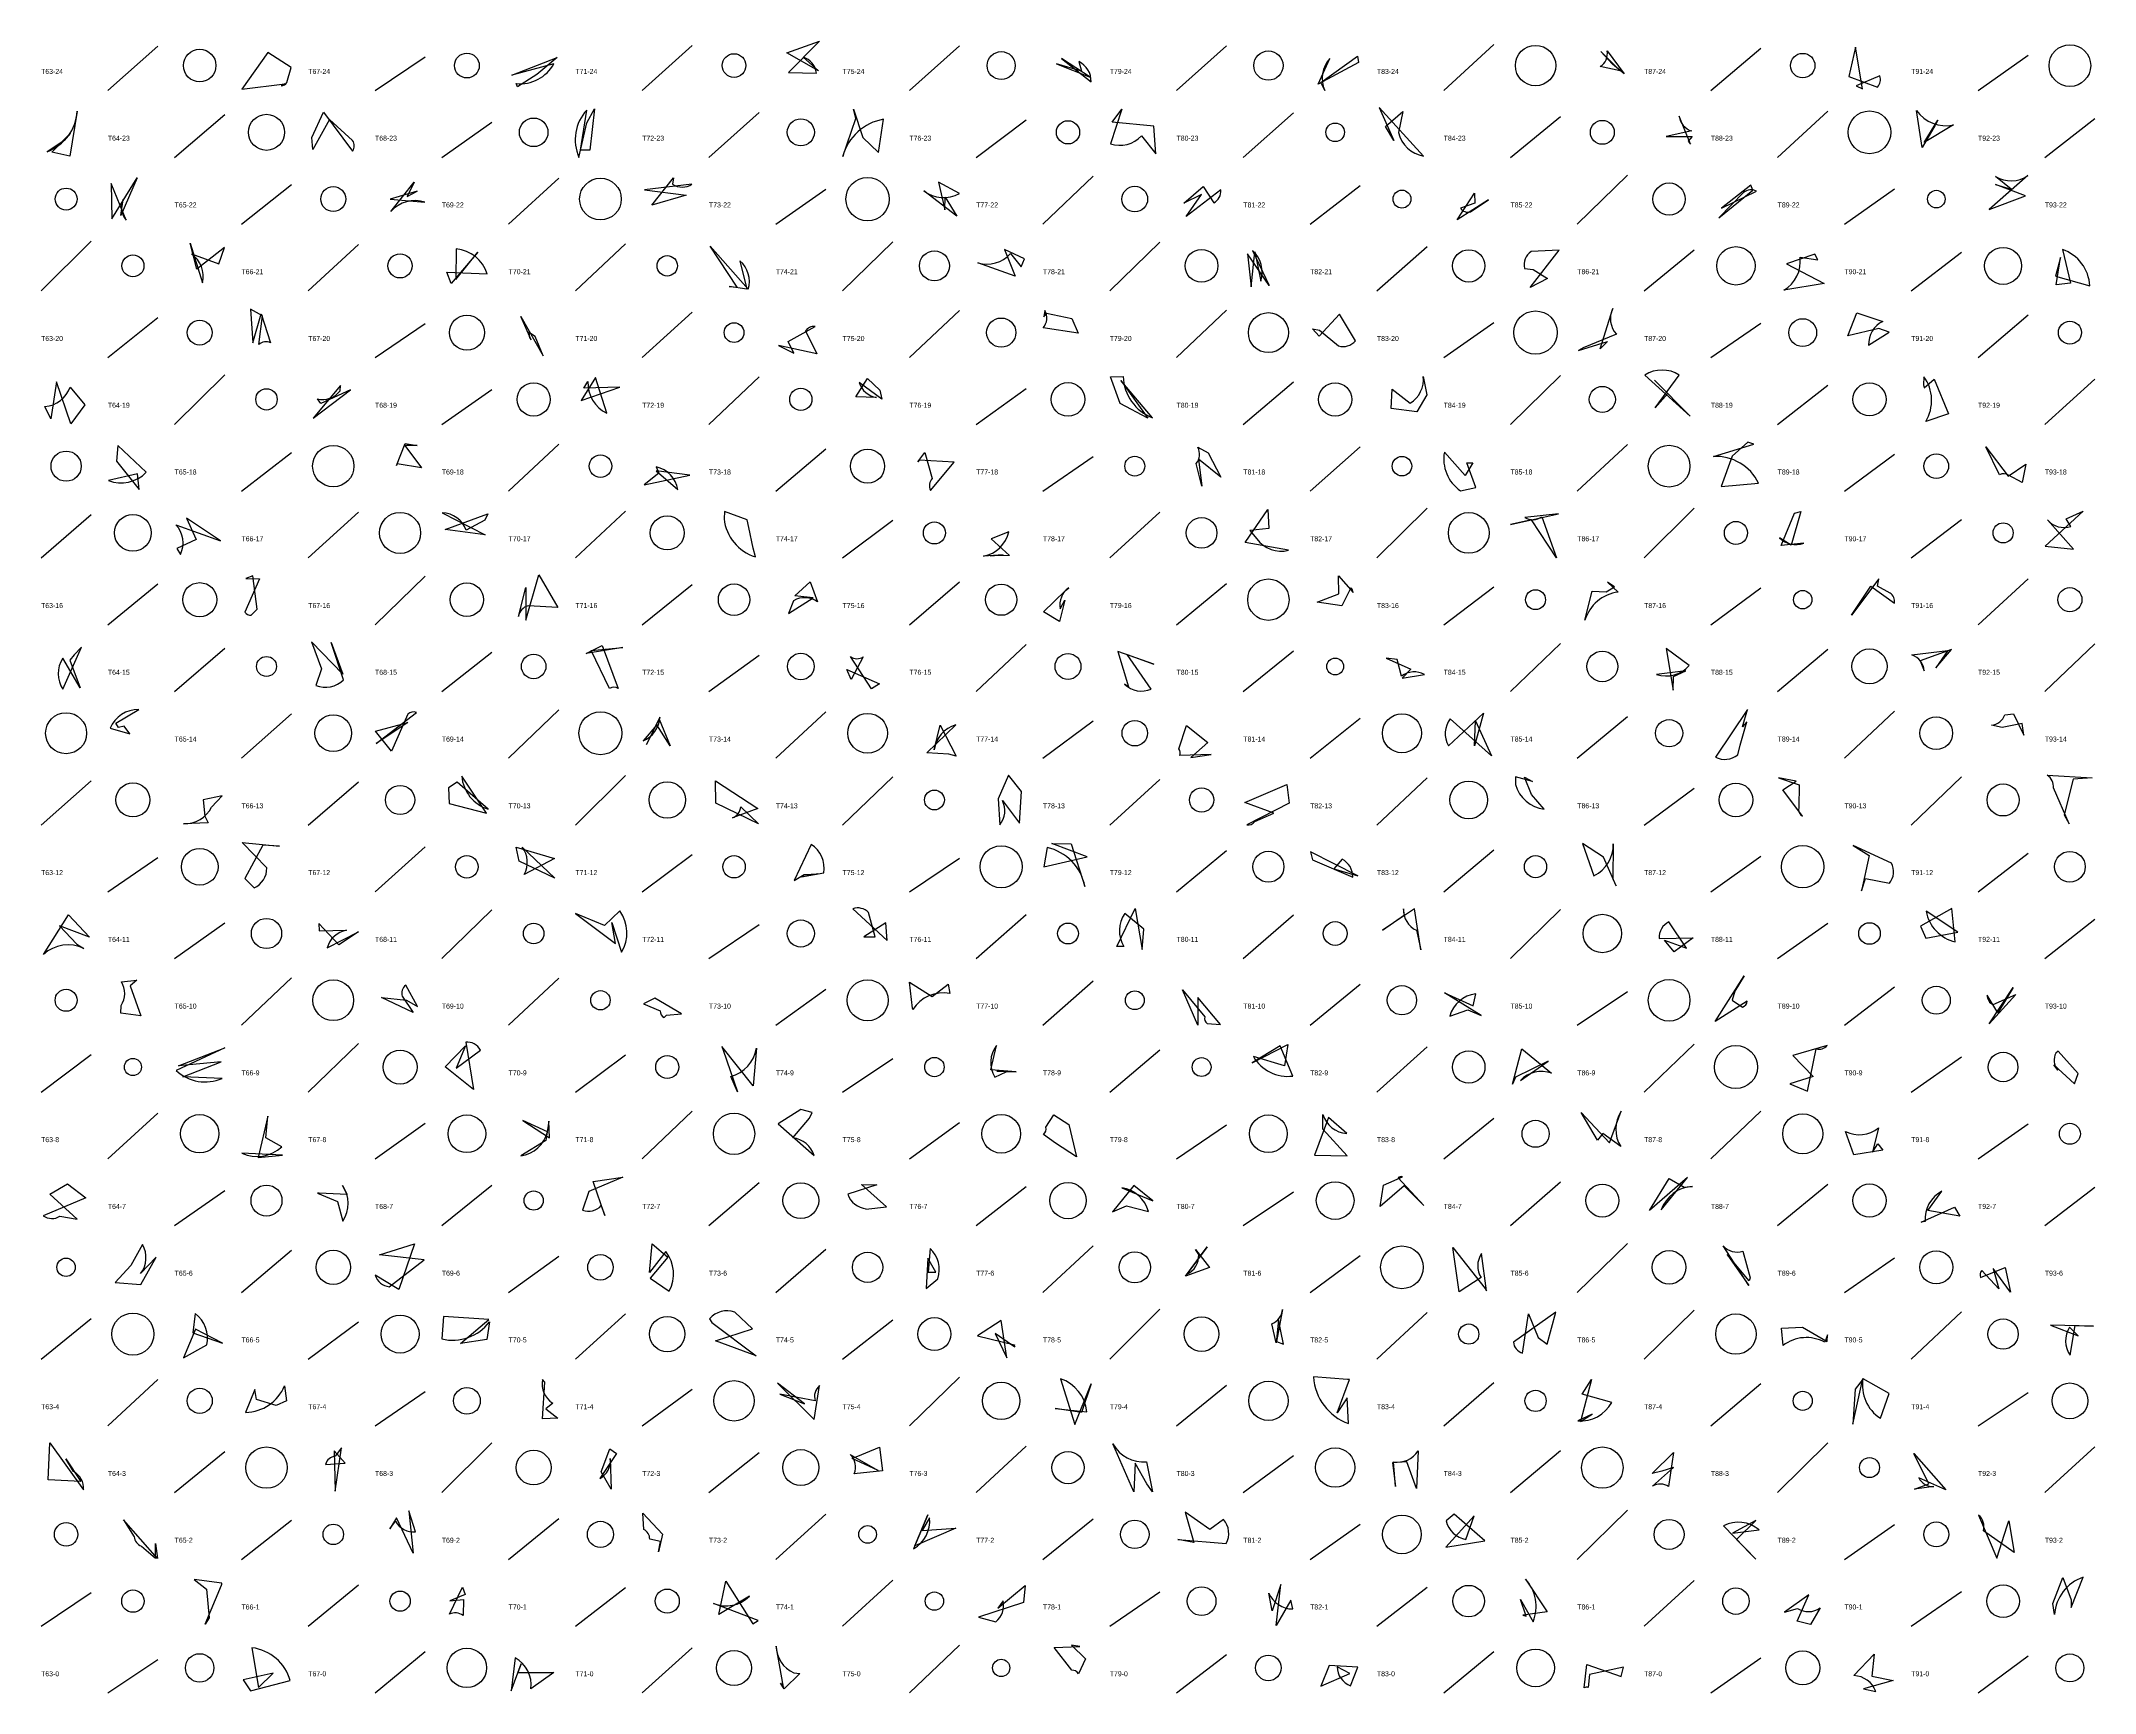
# Model space of a CAD drawing. Header units: millimetres. Extents: x -1 to 9990, y 0 to 15990.
# Drawn here: x 2520 to 3750, y 0 to 990 of the extents above; entities that cross this region are included whole.
import ezdxf

# ---------------------------------------------------------------- set-up
doc = ezdxf.new("R2010")
doc.units = ezdxf.units.MM
doc.layers.add('TEXT', color=3, linetype='Continuous')
doc.layers.add('WALL', color=1, linetype='Continuous')

msp = doc.modelspace()

# ---------------------------------------------------------------- linework, layer by layer
for points in [[(2986.1, 989.7), (2967.6, 970.9), (2984.4, 970.4, 0.3), (2976.3, 980), (2985.6, 971.9), (2966.7, 982.7)], [(3606.7, 986), (3602.7, 968.4), (3619.7, 962.1, 0.3), (3621.1, 968.8), (3607, 962.9), (3610.9, 961)], [(2640.3, 960.9), (2666, 964), (2663.7, 962.9, 0.3), (2667.1, 964.9), (2669.7, 973.9), (2655.8, 982.8)], [(2816.8, 969.7), (2805.3, 962.3), (2804.6, 964.2, 0.3), (2827.1, 976.1), (2802, 969.2), (2829.1, 979.9)], [(3148.2, 968.1), (3131.2, 979.2), (3148.8, 965.2, 0.3), (3141.4, 977.4), (3143, 971.6), (3128.2, 976)], [(3308.9, 976.8), (3284.9, 963.8), (3291.9, 979.3, 0.3), (3288.8, 960), (3286.4, 964.9), (3308.4, 980.6)], [(3454.1, 983.5), (3465.7, 971.8), (3453.8, 974.4, 0.3), (3457.9, 983.9), (3468, 970), (3461.1, 975.8)], [(2537.5, 934.3), (2533.8, 930.1), (2523.6, 923.4, 0.3), (2541.6, 947.6), (2537.2, 920.8), (2526.5, 923.2)], [(2848.6, 924.3), (2843.1, 924.4), (2846.8, 948.3, 0.3), (2842.1, 920), (2846.8, 940.6), (2851.4, 949.1)], [(3012.1, 932), (3021.5, 923), (3024.6, 942.8, 0.3), (3000.2, 920.5), (3007.9, 943.3), (3006.5, 948.9)], [(3161.5, 941), (3167.3, 948.9), (3160.4, 928.2, 0.3), (3179, 932.9), (3187.7, 922.2), (3186.4, 938.7)], [(3325.2, 938.5), (3335.6, 947.5), (3332.9, 934.9, 0.3), (3347.9, 920.8), (3321.3, 949.8), (3330.2, 930.1)], [(3654.3, 939.3), (3646.6, 925.9), (3643.1, 948.1, 0.3), (3665.3, 939.4), (3647.7, 929), (3656, 942.3)], [(2682.1, 932), (2689.1, 947), (2706.6, 923.7, 0.3), (2706.6, 930.1), (2692.7, 942.7), (2682.8, 924.8)], [(3506.4, 929.8), (3507.9, 927.9), (3501.1, 944.7, 0.3), (3508.5, 935.8), (3493.2, 932.6), (3508.7, 932.6)], [(2577.6, 907.7), (2567.7, 885.2), (2569.2, 894.7, 0.3), (2571, 882.4), (2561.9, 904.3), (2562.3, 883.1)], [(2745.2, 899.8), (2729.1, 895), (2749.9, 893.1, 0.3), (2729.5, 887.6), (2743.4, 905.1), (2739.3, 896.6)], [(2885.7, 891.4), (2898.7, 907.7), (2898.2, 903.9, 0.3), (2909.8, 903.9), (2881.4, 900.6), (2906.4, 897.4)], [(3061.5, 896.1), (3068.4, 884.7), (3048.6, 899.9, 0.3), (3070, 898.3), (3057.5, 905.2), (3061.3, 888.6)], [(3204.3, 892.6), (3215.9, 902.6), (3222.3, 892.8, 0.3), (3226.6, 900.5), (3205.7, 884.6), (3214.9, 897.7)], [(3378.4, 898.5), (3378.6, 892.5), (3370, 889.5, 0.3), (3376.1, 887.3), (3386.8, 894.6), (3368, 882.5)], [(3543.9, 903.4), (3526.4, 889.6), (3547.4, 899.8, 0.3), (3539.6, 898.9), (3524.7, 883.8), (3545.1, 900.3)], [(3690.5, 903.8), (3699.8, 901), (3690.5, 908.6, 0.3), (3709.9, 909.1), (3686.6, 888.8), (3708.5, 896.9)], [(2613.3, 853), (2609.3, 868.5), (2616.7, 844.8, 0.3), (2610, 862.3), (2626.4, 856.3), (2629.9, 866)], [(2765.6, 844.4), (2763, 851.2), (2787.1, 850.3, 0.3), (2768.6, 865.2), (2768.3, 846.9), (2781.6, 863.3)], [(2936.8, 842.3), (2920.8, 866.7), (2943.5, 841, 0.3), (2938.5, 858), (2942.6, 841), (2932.1, 842.7)], [(3096.9, 864.8), (3103.3, 848.8), (3081.1, 856.9, 0.3), (3100.5, 862.4), (3106.9, 854.5), (3108.9, 859.2)], [(3244.7, 842.4), (3246.9, 863.4), (3250.4, 845.9, 0.3), (3245.5, 864.2), (3255.4, 843.2), (3242.5, 862.2)], [(3411.8, 842), (3429.1, 864.4), (3412.4, 863.6, 0.3), (3408.3, 853.5), (3413.6, 852.8), (3422.2, 847.5)], [(3565.3, 856.3), (3587.8, 844.4), (3563.7, 840.4, 0.3), (3573.4, 860.2), (3584.1, 858.6), (3582.3, 862)], [(3729.4, 860.1), (3726.3, 848.9), (3747, 843, 0.3), (3730.5, 864.9), (3735.4, 844.6), (3726.7, 843.7)], [(2646.8, 808.9), (2651.8, 826.2), (2657.4, 808.9, 0.3), (2650.4, 807.9), (2652.7, 825), (2645.5, 829)], [(2815.8, 812.7), (2811.9, 815.3), (2812.6, 815.6, 0.3), (2813.5, 810.6), (2807.4, 824.6), (2820.6, 801)], [(3137.2, 823.4), (3141, 814.7), (3120.2, 817.8, 0.3), (3121.2, 828.2), (3120.5, 824.4), (3122.1, 826.7)], [(3281.5, 817.2), (3285.6, 816.4), (3296.9, 807, 0.3), (3307.1, 810.1), (3297.5, 826), (3285.5, 812.9)], [(3458.1, 809.6), (3453.7, 805.2), (3461.2, 829.5, 0.3), (3463.4, 814), (3443.6, 805.9), (3440.8, 804.2)], [(3602.1, 813.1), (3607.5, 826.8), (3623, 821.7, 0.3), (3614.5, 807.5), (3626.7, 815.2), (3620.5, 817.5)], [(2970.8, 802.6), (2967.5, 809.6), (2983.5, 818.6, 0.3), (2977.8, 816), (2984.6, 802.3), (2961.6, 807.3)], [(2866.7, 782.3), (2845.1, 781.7), (2847.5, 785.7, 0.3), (2858.8, 766.7), (2852.1, 788.2), (2843.4, 774.3)], [(3022.4, 780.5), (3023.5, 775.2), (3010, 785.2, 0.3), (3020.4, 776.2), (3008, 776.5), (3015, 787.6)], [(3166.3, 772.6), (3160.5, 788.5), (3168, 788.8, 0.3), (3185.7, 763.9), (3166.7, 786.3), (3182.8, 763.7)], [(3328.6, 769.5), (3329.1, 781.2), (3339.9, 772.8, 0.3), (3347.7, 788.8), (3349.8, 777.8), (3343.9, 767.5)], [(3494.3, 778.6), (3486.7, 769.9), (3501.1, 789.5, 0.3), (3480.5, 789.5), (3507.7, 764.9), (3486.3, 786.5)], [(3653.8, 787.2), (3662.3, 766.3), (3648.7, 761.8, 0.3), (3647.6, 788.6), (3647.4, 783.8), (3647.7, 781.9)], [(2529.3, 785.5), (2525.8, 763.4), (2522.3, 770.7, 0.3), (2537.4, 782.4), (2546.3, 771.8), (2537.9, 760.3)], [(2705.4, 780.7), (2687.6, 772.5), (2685.5, 775.3, 0.3), (2699.1, 780.1), (2699.3, 783.3), (2682.9, 763.8)], [(2578.8, 721.1), (2577.7, 730.3), (2560.4, 726.4, 0.3), (2583, 731.3), (2565.9, 747.3), (2565.1, 738)], [(2737.8, 747.4), (2747.8, 734), (2733.3, 736.3, 0.3), (2732.8, 735.3), (2738, 748.5), (2745.2, 747.4)], [(3045.1, 737.6), (3049.2, 743.1), (3053.6, 727.7, 0.3), (3052.7, 720.4), (3066.8, 737.4), (3045.9, 738.5)], [(3213.1, 739.2), (3215.1, 723), (3211.7, 736.5, 0.3), (3212.8, 746.3), (3219, 743), (3226.6, 728.4)], [(3377.4, 737), (3372.8, 729.4), (3360.4, 743.4, 0.3), (3370.1, 720.3), (3379.2, 722.2), (3373.8, 736.9)], [(3532.8, 740.9), (3526.1, 722.9), (3548.6, 724.8, 0.3), (3521.5, 740.8), (3545.7, 748.1), (3542.2, 749.4)], [(3708.6, 736.2), (3706.5, 725.3), (3698.3, 729.5, 0.3), (3692.9, 729.8), (3684.6, 746.5), (3698.1, 729)], [(2908.5, 729.6), (2888.3, 732.1), (2901.4, 721, 0.3), (2888.4, 734.6), (2890, 730.8), (2881.2, 723.9)], [(2612.8, 691.1), (2601.4, 685.7), (2603.5, 682.1, 0.3), (2600.8, 699.9), (2627.4, 690.3), (2607.1, 703.8)], [(2787.6, 706.5), (2785.8, 702.7), (2774.6, 696.7, 0.3), (2760.3, 707.1), (2786, 693.8), (2762, 697.1)], [(2942.8, 702.9), (2929.3, 707.9), (2929, 703.4, 0.3), (2947.8, 680.7), (2946.4, 685.8), (2943.9, 698.2)], [(3255.2, 697.6), (3243.8, 696.5), (3248.1, 691.4, 0.3), (3267.1, 684.6), (3241.1, 689.2), (3254.7, 709.1)], [(3400.1, 700), (3428.8, 706.4), (3408.5, 704.2, 0.3), (3418.7, 704.7), (3427.6, 680.1), (3412.6, 702.8)], [(3573.9, 707.8), (3568, 687.6), (3561.1, 692.1, 0.3), (3575.6, 688.8), (3562.1, 687.4), (3570.1, 706.8)], [(3720.2, 687), (3737.1, 685.3), (3721.5, 702.8, 0.3), (3735.6, 698.9), (3732.7, 703.4), (3742.9, 708.1)], [(3088.4, 681.2), (3096.2, 681.9), (3084.4, 681.1, 0.3), (3099.6, 695.7), (3088.9, 691.5), (3099.9, 681.4)], [(2642.7, 667.6), (2650.8, 667.4), (2642, 647.6, 0.3), (2645.9, 645.8), (2649.4, 649.4), (2646.9, 669.3)], [(2818.1, 669.9), (2829.4, 650.3), (2811.7, 651.3, 0.3), (2805.9, 645), (2810.4, 662.2), (2810.4, 642.7)], [(2971.5, 657.4), (2980.5, 665.6), (2985, 653.7, 0.3), (2970.7, 654.4), (2967.6, 646.7), (2982.4, 656.2)], [(3297.2, 658.6), (3297, 669.3), (3305.7, 659.4, 0.3), (3304.3, 662), (3299, 651.3), (3284.3, 653.6)], [(3462.3, 662.7), (3458, 665.5), (3464.5, 659.5, 0.3), (3444.6, 642.7), (3448.9, 660.1), (3457.3, 659.8)], [(3604.3, 645.7), (3615.7, 663), (3629.9, 652.9, 0.3), (3627.3, 659), (3619.7, 663), (3620.5, 667.4)], [(3120.4, 647.7), (3133.3, 660.3), (3135.4, 662.1, 0.3), (3130.4, 649.6), (3133.1, 654.8), (3129.9, 642)], [(2682, 629.8), (2687.9, 613.6), (2684.5, 603.6, 0.3), (2701.2, 607), (2693.8, 629.4), (2700.7, 610.3)], [(2846.5, 622.8), (2856, 627.6), (2865.6, 601.7, 0.3), (2860.5, 601.8), (2849.5, 624.6), (2868.4, 626.4)], [(2537.3, 618.7), (2543.4, 602.1), (2533, 619.9, 0.3), (2533.1, 601.3), (2544.2, 626.5), (2539.9, 622)], [(3022.2, 604.6), (3017.4, 601.6), (3004.7, 620.9, 0.3), (3012.4, 620.7), (3005.2, 607.1), (3002.5, 613.2)], [(3164.8, 624), (3171.3, 602.7), (3168.9, 604.3, 0.3), (3184.8, 601.4), (3170.5, 622.2), (3186.4, 616.4)], [(3340.3, 613.3), (3335.2, 608), (3348.4, 610.1, 0.3), (3334.8, 609.2), (3332.1, 619.1), (3325.6, 620)], [(3497.6, 609), (3505.1, 612.4), (3487.4, 610.2, 0.3), (3507, 615.5), (3493.2, 625.7), (3497.5, 600.8)], [(3664.1, 625.1), (3645.3, 618.3), (3647.8, 612.3, 0.3), (3640.4, 621.9), (3661.9, 624.5), (3654.8, 614.1)], [(2566.3, 578.5), (2564.7, 581), (2578.5, 589.3, 0.3), (2561.4, 578), (2573.1, 574.7), (2569.7, 579.3)], [(2739.7, 581.4), (2720.7, 568.8), (2744.9, 587.4, 0.3), (2739.6, 586.4), (2729.9, 564.3), (2720.3, 576.3)], [(2896.7, 567.5), (2888.8, 580.1), (2880.5, 570.4, 0.3), (2890.5, 584.7), (2882.5, 568.2), (2890.1, 583.4)], [(3063.6, 562.5), (3050.5, 563.3), (3067.8, 580, 0.3), (3054.9, 565), (3058.5, 579.9), (3068.1, 561.3)], [(3208.6, 560.4), (3220.7, 562.2), (3201.9, 561.6, 0.3), (3201.3, 565.6), (3205.9, 579.6), (3218.8, 569.4)], [(3379, 582.5), (3388.7, 561.5), (3363.9, 583.7, 0.3), (3362.8, 567.5), (3383.8, 587), (3378.5, 567.5)], [(3539, 578.9), (3542, 589.2), (3522.8, 560.7, 0.3), (3536.1, 562), (3537.5, 567.8), (3541.6, 581.9)], [(3706.5, 580.9), (3694.5, 578.4), (3688.1, 579.9, 0.3), (3696, 586), (3701.2, 586.6), (3707.4, 573.9)], [(2764.3, 532.8), (2786.8, 527), (2771.9, 549.3, 0.3), (2787.8, 529.4), (2769.2, 545.7), (2763.9, 542.3)], [(2923.8, 546.4), (2949.3, 529.9), (2934, 524.3, 0.3), (2939, 530.9), (2949.6, 520.7), (2924.1, 533)], [(3099.3, 549.8), (3093.2, 535.6), (3094.1, 520.1, 0.3), (3095.7, 534.6), (3105.9, 521.2), (3107.1, 540)], [(3266, 544.3), (3267.5, 533), (3242, 520.1, 0.3), (3246.9, 522.1), (3258.2, 527.1), (3240.9, 533.4)], [(3413.2, 546.1), (3402.9, 548.9), (3403, 544.3, 0.3), (3420.1, 529.4), (3412.6, 538.3), (3408.3, 548.7)], [(3560.5, 548.2), (3572.8, 544.1), (3572.6, 530.5, 0.3), (3574.9, 525.3), (3563.1, 541.1), (3571, 546.2)], [(3731.6, 526.1), (3734.6, 520.7), (3725.1, 542.2, 0.3), (3721.4, 549.8), (3748.3, 548.2), (3737, 547.4)], [(2618, 525.2), (2620, 521.4), (2605.3, 520.8, 0.3), (2622.1, 530.7), (2628.5, 537.5), (2617, 535)], [(2652.9, 507.9), (2642.1, 487.9), (2647.6, 482.3, 0.3), (2655.2, 494.3), (2640.4, 509.6), (2662.8, 507.4)], [(2804.6, 506.8), (2827.5, 500), (2809.3, 490.4, 0.3), (2808.1, 506.8), (2827.6, 488.1), (2806.3, 498.4)], [(2985.2, 490.8), (2975.4, 489), (2988.8, 491.3, 0.3), (2981.1, 508.4), (2971.1, 486.7), (2976.9, 490.4)], [(3125.3, 508.9), (3136.8, 508.7), (3145.1, 483.2, 0.3), (3122.5, 506.5), (3120.6, 494.9), (3146.4, 500.9)], [(3455.7, 500.8), (3443.2, 508.9), (3450, 489.6, 0.3), (3461.5, 508.8), (3461.3, 487.6), (3463.3, 483.5)], [(3610.2, 480.5), (3612.7, 487.9), (3626.9, 485.1, 0.3), (3628.2, 497.2), (3605.2, 507.7), (3614.8, 501.7)], [(3280.3, 503.9), (3281.5, 499.2), (3305.5, 488.7, 0.3), (3299.1, 499.5), (3294.2, 493.7), (3308.6, 489.5)], [(2864, 449.1), (2861.9, 461.6), (2867.7, 443.8, 0.3), (2866.6, 468.5), (2857.5, 459.7), (2840.1, 467)], [(3012.7, 453.1), (3019.6, 453.1), (3015.6, 467.5, 0.3), (3006.1, 469.8), (3026.8, 450.9), (3026, 461.4)], [(3179.5, 445.5), (3180.4, 457.5), (3169, 467, 0.3), (3168.5, 447.2), (3164.3, 447.3), (3175.2, 469.9)], [(3323.4, 456.9), (3336.5, 466.1), (3335.9, 469.7, 0.3), (3343.7, 456.9), (3346.3, 445.2), (3342.6, 469.7)], [(3648.8, 452.3), (3667.9, 455.7), (3648.9, 468.3, 0.3), (3666.4, 450), (3664.4, 469.9), (3645.5, 459.3)], [(2531.1, 459.5), (2541.4, 448.7), (2545.7, 446.1, 0.3), (2521.4, 442.5), (2536.4, 466.2), (2548.9, 452.9)], [(2686.4, 460.9), (2686.6, 456.6), (2703, 456.9, 0.3), (2691.4, 446.4), (2710, 455.9), (2698.3, 448.2)], [(3492.3, 451), (3505.5, 446.3), (3494.9, 462, 0.3), (3489, 452), (3509.3, 452.5), (3498, 444.1)], [(2579.7, 405.6), (2567.8, 407.3), (2567.9, 411.9, 0.3), (2568.1, 426), (2577.3, 427.1), (2573.4, 423.7)], [(2738.8, 415), (2745.5, 411.2), (2738.4, 424, 0.3), (2736.2, 417.4), (2742.8, 407.7), (2723.9, 416.6)], [(3053.7, 417.3), (3063.2, 424.7), (3064.2, 419.1, 0.3), (3042.1, 409.5), (3041.8, 410.3), (3040.1, 425.9)], [(3212.8, 400.1), (3203.5, 421.2), (3216.9, 405.1, 0.3), (3218.4, 401), (3226.3, 400.5), (3212.8, 416.7)], [(3360.4, 419.5), (3377.7, 411.6), (3379.2, 418.9, 0.3), (3363.6, 405.5), (3374.5, 409.2), (3382.4, 405.9)], [(3534.4, 420.5), (3532.8, 415), (3538.9, 410.8, 0.3), (3541.8, 414.5), (3522.5, 402.3), (3539.9, 429.6)], [(3701, 422.7), (3691.8, 407.5), (3685.4, 418, 0.3), (3689.1, 412.4), (3702.6, 418.5), (3686.7, 400.8)], [(2887.6, 416.3), (2880.7, 412.8), (2890.8, 408.6, 0.3), (2893.2, 404.7), (2894.6, 406), (2903.5, 406.8)], [(2602.3, 375.7), (2630, 386.5), (2600.9, 372.9, 0.3), (2628.5, 368.2), (2604.8, 369.1), (2627.9, 378.2)], [(2774.1, 387.7), (2768.5, 374.4), (2783.1, 385.2, 0.3), (2774.3, 389.9), (2779, 361.5), (2761.9, 375.1)], [(2928.5, 385.2), (2937, 360.2), (2933, 369.3, 0.3), (2948.4, 386.4), (2946.4, 363.7), (2927.7, 387.2)], [(3104, 372.1), (3088.8, 373.3), (3092.1, 387.9, 0.3), (3091.1, 369), (3097.9, 372.1), (3092.3, 372.5)], [(3266.7, 388.5), (3264.6, 375.8), (3246, 381.3, 0.3), (3269.7, 369.6), (3262.1, 387.7), (3245.3, 377.6)], [(3401.3, 364.8), (3406.7, 385.9), (3424.6, 371.3, 0.3), (3405.9, 366.9), (3422.6, 378.6), (3403, 369)], [(3567.3, 364.9), (3577.9, 360.5), (3583.1, 386, 0.3), (3589.7, 387.9), (3569.1, 382), (3581.2, 369.3)], [(3740, 371.1), (3728, 384.5), (3726.6, 383.4, 0.3), (3727.7, 373.2), (3725.4, 376.4), (3737.8, 365)], [(2650, 320.7), (2664.6, 322.1), (2640.3, 323.3, 0.3), (2664.1, 327.1), (2654.7, 332.6), (2655.8, 345.6)], [(2975.1, 349.5), (2961.5, 341), (2982.9, 321.9, 0.3), (2970.2, 332.5), (2980.2, 344.4), (2981.7, 347.7)], [(3140.1, 321.2), (3127.5, 329.3), (3120.4, 334.6, 0.3), (3121.8, 338.9), (3126.6, 346.4), (3135.4, 340.5)], [(3302.2, 321.7), (3287.6, 337.8), (3287.6, 346.5, 0.3), (3301.9, 335.1), (3291.1, 344.8), (3282.7, 322.1)], [(3442.4, 347.8), (3459.2, 329.6), (3466.3, 348.5, 0.3), (3466.1, 327.3), (3455.3, 335.2), (3452.1, 331.1)], [(2824.1, 342.6), (2822.2, 330.9), (2807.3, 321.8, 0.3), (2823.3, 336.2), (2808.5, 342.9), (2824.5, 332.5)], [(3622.9, 325.2), (3605.6, 322.4), (3600.7, 336.4, 0.3), (3620.3, 338.5), (3616.8, 323.9), (3620, 329)], [(2868.4, 309), (2848, 300.4), (2844.3, 289.2, 0.3), (2855.5, 292), (2857.6, 286.1), (2850.6, 306.4)], [(3321.9, 291.5), (3323.9, 304.3), (3335.3, 309.2, 0.3), (3332.7, 308.6), (3348.1, 292.1), (3336.4, 303.8)], [(3495, 308.2), (3504, 303), (3509, 303.5, 0.3), (3490.2, 289.4), (3506, 308.8), (3483.2, 289)], [(2535.9, 305.1), (2546.9, 296.6), (2521.3, 285.9, 0.3), (2531.3, 285.6), (2541.6, 283.8), (2525.2, 298.8)], [(2685.6, 299.5), (2697.6, 294.5), (2700.7, 282.7, 0.3), (2700.6, 304), (2703.3, 298.6), (2686.6, 299.5)], [(3011.3, 304.7), (3020.6, 304.5), (3003.1, 298.9, 0.3), (3014.2, 290.1), (3014, 289.8), (3026.4, 291.3)], [(3161.7, 288.2), (3170, 291.8), (3183.2, 288.4, 0.3), (3167.2, 302.6), (3185.8, 294.9), (3174.5, 304.1)], [(3669, 285.7), (3650, 289), (3658.3, 300.6, 0.3), (3648.3, 282.5), (3645.9, 282.1), (3666, 291)], [(2579.7, 244.7), (2589, 261.1), (2579.6, 251.2, 0.3), (2580.8, 268.7), (2573.7, 256.1), (2564.3, 246)], [(2743.7, 269.1), (2734.2, 241.7), (2720.1, 250.3, 0.3), (2728.5, 243.4), (2749.4, 259.4), (2722.7, 262.4)], [(2895.4, 261), (2884.7, 248.5), (2896.2, 240.8, 0.3), (2894.1, 264.4), (2884.4, 251.9), (2886, 269.1)], [(3051.1, 260.5), (3050.1, 242.3), (3057, 248.2, 0.3), (3052.4, 266.3), (3051.3, 252), (3055.9, 252.1)], [(3205.3, 249.7), (3218.4, 267.2), (3206.2, 250.8, 0.3), (3213.3, 262.6), (3211.4, 265.7), (3219.7, 254.8)], [(3384.8, 242.3), (3385.7, 241), (3382.6, 263.2, 0.3), (3382.4, 248.9), (3369.3, 240.4), (3365.4, 266.8)], [(3529.7, 262.7), (3542.7, 244.2), (3527.4, 267.8, 0.3), (3539.1, 264.7), (3543.5, 248.8), (3542.9, 246.9)], [(3689.1, 254.3), (3692.5, 242.2), (3682.2, 253.1, 0.3), (3681.5, 249), (3696.3, 254.9), (3699.4, 240.2)], [(2612.5, 217.9), (2605.3, 200.8), (2619.2, 208.5, 0.3), (2612.2, 227.3), (2610.8, 215.8), (2628.6, 209.6)], [(2788.2, 223.7), (2761, 225.5), (2760, 212.1, 0.3), (2788.5, 222.3), (2786.9, 211.7), (2771.1, 209.4)], [(2923.9, 211), (2946, 218.1), (2935.4, 228.2, 0.3), (2920.4, 224.2), (2921.7, 222), (2948.3, 202)], [(3095, 223.2), (3080.9, 214), (3102.9, 208.5, 0.3), (3103.1, 207.2), (3091.3, 215.4), (3098.3, 200.8)], [(3261, 223.6), (3259.7, 209.7), (3257, 221.2, 0.3), (3263.5, 229.8), (3259.9, 210.5), (3264.1, 208.9)], [(3422, 209), (3427.2, 228.1), (3401.7, 210.2, 0.3), (3407.2, 203.6), (3410.8, 227.1), (3416.5, 213)], [(3589.7, 210.6), (3589.8, 214.6), (3588.2, 210.1, 0.3), (3563.2, 208.1), (3562.3, 218.6), (3574.9, 219.2)], [(3723.4, 220.3), (3739.9, 214), (3734.8, 219.1, 0.3), (3735.1, 202.3), (3738.2, 220.2), (3749.1, 219.8)], [(2820.2, 164.3), (2821.7, 186.1), (2820.2, 187.7, 0.3), (2826.4, 173.6), (2822.2, 170.3), (2829.5, 164.7)], [(2961, 185.5), (2982.9, 163.8), (2986.2, 184.2, 0.3), (2983.6, 175), (2962.4, 179.1), (2977.2, 173.3)], [(3143, 168.1), (3127.4, 170.4), (3146.2, 168.4, 0.3), (3130.6, 188.2), (3139.1, 160.8), (3148.8, 185.2)], [(3303.6, 187.8), (3302.3, 187.7), (3282, 189.3, 0.3), (3303, 161.4), (3302.2, 176.9), (3296.1, 167.8)], [(3441.9, 162.6), (3448.9, 167), (3440.3, 163, 0.3), (3460.6, 174.1), (3442.9, 179.1), (3448.5, 187.7)], [(3606.4, 182), (3605.1, 161), (3611.1, 188.3, 0.3), (3621.5, 164.6), (3626.7, 179.5), (3611.3, 188.2)], [(2649, 175.8), (2648, 181.8), (2642.5, 168.1, 0.3), (2665.8, 184), (2666.9, 175), (2660.7, 172.3)], [(2524.2, 127.6), (2525.3, 149.9), (2545.4, 121.7, 0.3), (2539.4, 132.7), (2534.8, 140.3), (2543.8, 126.7)], [(3175.3, 137.6), (3174.4, 120.4), (3161.9, 149.2, 0.3), (3182.1, 138.5), (3185.6, 120.4), (3182.2, 125.2)], [(2696.1, 120.8), (2699.9, 146.8), (2696.2, 141.9, 0.3), (2690.3, 136.9), (2702.2, 137.6), (2695.5, 145)], [(2860.6, 146.3), (2864.7, 143.5), (2854.6, 128.4, 0.3), (2860.9, 140.4), (2861.5, 122), (2855.5, 132.5)], [(3022.2, 147.2), (3023.9, 133), (3007, 131.3, 0.3), (3004.6, 142.9), (3021.4, 133.2), (3005.8, 140.5)], [(3329.3, 137.9), (3331.2, 123.7), (3329.9, 138.5, 0.3), (3344.7, 145), (3343.8, 122.5), (3338, 138.5)], [(3484.9, 131.5), (3497.7, 144.1), (3494.7, 123.6, 0.3), (3485.1, 123.8), (3497.6, 135.1), (3490.6, 132.8)], [(3641.6, 143.5), (3660.8, 121.7), (3644.5, 128.9, 0.3), (3653.6, 123.6), (3641.9, 122.1), (3650.6, 125.3)], [(2589.7, 80.5), (2569.3, 103.7), (2575.8, 93.6, 0.3), (2580.1, 88), (2588.6, 80.7), (2588.6, 89.6)], [(2732.8, 105), (2728.8, 98.3), (2732.3, 102.9, 0.3), (2744.3, 96.5), (2740.2, 109.2), (2742.9, 83.8)], [(2889.8, 84.6), (2890.9, 90.7), (2884.5, 92.2, 0.3), (2880.9, 97.9), (2880.3, 107.7), (2892.1, 95.2)], [(3043.2, 88.2), (3051, 106.7), (3042.5, 86.4, 0.3), (3052.1, 104.9), (3047.7, 97.4), (3067.8, 98.8)], [(3210.3, 90.1), (3200.8, 92), (3229.8, 89.5, 0.3), (3228.2, 104), (3219.9, 97.9), (3205.1, 108.3)], [(3384.7, 91.1), (3366.2, 107.1), (3361.4, 103.1, 0.3), (3373.3, 92), (3378.2, 106.2), (3361.3, 87.4)], [(3546.9, 103.4), (3532.9, 95.7), (3548.9, 97.7, 0.3), (3527.6, 100.2), (3546.9, 80.2), (3535.4, 91.9)], [(3698.4, 103.1), (3701.6, 84.2), (3683.2, 97.2, 0.3), (3680.3, 106.6), (3691.3, 80.7), (3697.4, 100.1)], [(2620.7, 44.9), (2618.3, 41.2), (2628.1, 64.5, 0.3), (2628.2, 65.8), (2611.7, 67.9), (2619, 62.2)], [(2764.7, 55.2), (2772.9, 56), (2772.7, 46.3, 0.3), (2764.5, 47.1), (2772.4, 63.3), (2773.9, 59)], [(2946.2, 41.4), (2949.4, 43.4), (2922.6, 53.6, 0.3), (2944.2, 57.9), (2925.8, 47), (2930.1, 66.9)], [(3108.3, 54.2), (3081.4, 45.4), (3091.7, 42.7, 0.3), (3096.1, 55.2), (3092.9, 50.7), (3109.4, 64.3)], [(3262.5, 64.9), (3257.3, 49.1), (3255.3, 59.8, 0.3), (3269.6, 50.3), (3268.5, 55.6), (3259.6, 40.5)], [(3409.4, 45.9), (3405.9, 55.9), (3413.5, 42.7, 0.3), (3408.9, 68.2), (3422, 48.5), (3407.3, 46.5)], [(3735.7, 55.7), (3735.8, 51.1), (3742.9, 69.3, 0.3), (3725.8, 47), (3724.8, 53.5), (3730.7, 69.1)], [(3578.6, 58.7), (3564, 48.3), (3571.9, 50.6, 0.3), (3585.4, 50.9), (3579.7, 41), (3571.6, 43)], [(2641, 7.9), (2645.4, 1.2), (2669.2, 7.4, 0.3), (2646.3, 27.1), (2650.2, 3.3), (2658.9, 11.8)], [(2962.9, 5.8), (2964.7, 3.4), (2960.3, 28.1, 0.3), (2970.8, 12.1), (2974.5, 11.6), (2965, 2.4)], [(3137, 28.6), (3145.5, 20.5), (3141.2, 11.5, 0.3), (3137.2, 13.6), (3126.8, 27.2), (3142, 27.9)], [(2805.5, 12.2), (2827.1, 12.3), (2813.4, 2.4, 0.3), (2803.9, 21.1), (2801.6, 1.3), (2807.5, 17.4)], [(3286.4, 4.1), (3303.8, 11.7), (3296.1, 15.7, 0.3), (3304.2, 4.3), (3308.5, 15.5), (3291.5, 16.4)], [(3467.7, 15.5), (3447.3, 11), (3446.6, 3.3, 0.3), (3444.1, 3), (3445.8, 17), (3466.2, 9.8)], [(3629.1, 7.5), (3611.4, 2.4), (3618.8, 0.8, 0.3), (3605.7, 10.4), (3617.8, 23.3), (3616.3, 10.1)]]:
    msp.add_lwpolyline(points, format="xyb", close=True)
for centre, radius in [((2615, 975), 9.75), ((3415, 975), 12.1), ((3735, 975), 12.5), ((2775, 975), 7.43), ((2935, 975), 7.09), ((3095, 975), 8.38), ((3255, 975), 8.78), ((3575, 975), 7.31), ((3615, 935), 12.8), ((2655, 935), 10.8), ((2815, 935), 8.57), ((2975, 935), 8.11), ((3135, 935), 6.97), ((3295, 935), 5.56), ((3455, 935), 7.16), ((2535, 895), 6.58), ((2695, 895), 7.48), ((2855, 895), 12.5), ((3015, 895), 13), ((3175, 895), 7.67), ((3335, 895), 5.36), ((3495, 895), 9.66), ((3655, 895), 5.26), ((2575, 855), 6.58), ((2735, 855), 7.25), ((2895, 855), 6.11), ((3055, 855), 9), ((3215, 855), 9.82), ((3375, 855), 9.67), ((3535, 855), 11.5), ((3695, 855), 11.1), ((2775, 815), 10.5), ((3255, 815), 12), ((3415, 815), 13), ((2615, 815), 7.44), ((2935, 815), 5.9), ((3095, 815), 8.75), ((3575, 815), 8.35), ((3735, 815), 6.89), ((2655, 775), 6.4), ((2815, 775), 9.96), ((2975, 775), 6.68), ((3135, 775), 10.1), ((3295, 775), 9.98), ((3455, 775), 7.79), ((3615, 775), 9.92), ((2535, 735), 9.05), ((2695, 735), 12.4), ((2855, 735), 6.73), ((3015, 735), 10.2), ((3175, 735), 5.94), ((3335, 735), 5.86), ((3495, 735), 12.5), ((3655, 735), 7.37), ((2575, 695), 11), ((2735, 695), 12.3), ((2895, 695), 10.2), ((3055, 695), 6.61), ((3215, 695), 9.2), ((3375, 695), 12.2), ((3535, 695), 6.88), ((3695, 695), 6.02), ((2615, 655), 10.2), ((2775, 655), 10), ((2935, 655), 9.4), ((3095, 655), 9.37), ((3255, 655), 12.4), ((3415, 655), 5.98), ((3575, 655), 5.52), ((3735, 655), 7.22), ((2655, 615), 5.96), ((2815, 615), 7.34), ((2975, 615), 7.95), ((3135, 615), 7.75), ((3295, 615), 5.03), ((3455, 615), 9.22), ((3615, 615), 10.5), ((2535, 575), 12.3), ((2695, 575), 11), ((2855, 575), 12.9), ((3015, 575), 11.9), ((3175, 575), 7.63), ((3335, 575), 11.7), ((3495, 575), 8.13), ((3655, 575), 9.79), ((2575, 535), 10.2), ((2735, 535), 8.74), ((2895, 535), 10.9), ((3215, 535), 7.28), ((3375, 535), 11.3), ((3535, 535), 10.1), ((3695, 535), 9.6), ((3055, 535), 5.95), ((2615, 495), 11), ((3095, 495), 12.6), ((3575, 495), 12.7), ((2775, 495), 6.76), ((2935, 495), 6.72), ((3255, 495), 9.29), ((3415, 495), 6.65), ((3735, 495), 9.2), ((2655, 455), 9.07), ((2815, 455), 6.17), ((2975, 455), 8.12), ((3135, 455), 6.24), ((3295, 455), 7.09), ((3455, 455), 11.5), ((3615, 455), 6.46), ((2535, 415), 6.59), ((2695, 415), 12.2), ((2855, 415), 5.8), ((3015, 415), 12.3), ((3175, 415), 5.63), ((3335, 415), 8.77), ((3495, 415), 12.5), ((3655, 415), 8.39), ((2735, 375), 10.2), ((2895, 375), 6.91), ((3375, 375), 9.73), ((3535, 375), 12.9), ((3695, 375), 8.84), ((2575, 375), 5.13), ((3055, 375), 5.8), ((3215, 375), 5.64), ((2615, 335), 11.5), ((2775, 335), 11.3), ((2935, 335), 12.4), ((3095, 335), 11.6), ((3255, 335), 11.3), ((3575, 335), 12), ((3415, 335), 8.1), ((3735, 335), 6.31), ((2655, 295), 9.28), ((2815, 295), 5.77), ((2975, 295), 10.7), ((3135, 295), 10.9), ((3295, 295), 11.3), ((3455, 295), 9.88), ((3615, 295), 9.99), ((2535, 255), 5.51), ((2695, 255), 10.3), ((2855, 255), 7.66), ((3015, 255), 9.08), ((3175, 255), 9.34), ((3335, 255), 12.8), ((3495, 255), 10.1), ((3655, 255), 9.91), ((2575, 215), 12.6), ((2735, 215), 11.4), ((2895, 215), 10.6), ((3055, 215), 9.89), ((3215, 215), 10.4), ((3535, 215), 12.1), ((3695, 215), 9.05), ((3375, 215), 6.06), ((2935, 175), 12.1), ((3095, 175), 11.2), ((3255, 175), 11.8), ((3735, 175), 10.7), ((2615, 175), 7.52), ((2775, 175), 8.04), ((3415, 175), 6.39), ((3575, 175), 5.73), ((2655, 135), 12.4), ((2815, 135), 10.4), ((2975, 135), 10.8), ((3135, 135), 9.62), ((3295, 135), 11.8), ((3455, 135), 12.4), ((3615, 135), 6), ((2535, 95), 7.02), ((2695, 95), 6.12), ((2855, 95), 7.82), ((3015, 95), 5.31), ((3175, 95), 8.53), ((3335, 95), 11.6), ((3495, 95), 8.97), ((3655, 95), 7.46), ((2575, 55), 6.68), ((2895, 55), 7.23), ((3215, 55), 8.61), ((3375, 55), 9.47), ((3535, 55), 7.92), ((3695, 55), 9.8), ((2735, 55), 6.07), ((3055, 55), 5.49), ((2775, 15), 11.8), ((2935, 15), 10.5), ((3415, 15), 11.3), ((3575, 15), 10.2), ((2615, 15), 8.52), ((3095, 15), 5.17), ((3255, 15), 7.65), ((3735, 15), 8.39)]:
    msp.add_circle(centre, radius)
at = {"layer": 'WALL'}
for p, q in [((2560, 960), (2590, 986.7)), ((2880, 960), (2910, 987)), ((3040, 960), (3070, 986.8)), ((3200, 960), (3230, 986.9)), ((3360, 960), (3390, 987.6)), ((3520, 960), (3550, 985.5)), ((2720, 960), (2750, 980.3)), ((3680, 960), (3710, 981.3)), ((3560, 920), (3590, 947.6)), ((2600, 920), (2630, 945.7)), ((2760, 920), (2790, 941)), ((2920, 920), (2950, 946.9)), ((3080, 920), (3110, 942.4)), ((3240, 920), (3270, 946.6)), ((3400, 920), (3430, 944.4)), ((3720, 920), (3750, 943.2)), ((2640, 880), (2670, 903.8)), ((2800, 880), (2830, 907.5)), ((2960, 880), (2990, 901)), ((3120, 880), (3150, 908.8)), ((3280, 880), (3310, 903.2)), ((3440, 880), (3470, 909.4)), ((3600, 880), (3630, 901.1)), ((2520, 840), (2550, 869.8)), ((2680, 840), (2710, 867.7)), ((2840, 840), (2870, 868.1)), ((3000, 840), (3030, 869.3)), ((3160, 840), (3190, 869.1)), ((3320, 840), (3350, 866.6)), ((3480, 840), (3510, 864.6)), ((3640, 840), (3670, 863.2)), ((2560, 800), (2590, 824.1)), ((2880, 800), (2910, 827.3)), ((3040, 800), (3070, 828.2)), ((3200, 800), (3230, 828.5)), ((3680, 800), (3710, 825.6)), ((2720, 800), (2750, 820.5)), ((3360, 800), (3390, 821)), ((3520, 800), (3550, 820.7)), ((2600, 760), (2630, 789.8)), ((2920, 760), (2950, 788.5)), ((3400, 760), (3430, 789.4)), ((2760, 760), (2790, 780.9)), ((3080, 760), (3110, 781.6)), ((3240, 760), (3270, 785.5)), ((3560, 760), (3590, 783.5)), ((3720, 760), (3750, 787.2)), ((2640, 720), (2670, 743.1)), ((2800, 720), (2830, 748.2)), ((2960, 720), (2990, 745.3)), ((3120, 720), (3150, 740.8)), ((3280, 720), (3310, 746.5)), ((3440, 720), (3470, 747.9)), ((3600, 720), (3630, 742.2)), ((2520, 680), (2550, 706)), ((2680, 680), (2710, 707.5)), ((2840, 680), (2870, 708)), ((3000, 680), (3030, 702.7)), ((3160, 680), (3190, 707.4)), ((3320, 680), (3350, 709.9)), ((3480, 680), (3510, 709.9)), ((3640, 680), (3670, 703)), ((2560, 640), (2590, 664.4)), ((2720, 640), (2750, 669.1)), ((3040, 640), (3070, 665.6)), ((3200, 640), (3230, 664.6)), ((3680, 640), (3710, 667.4)), ((2880, 640), (2910, 664)), ((3360, 640), (3390, 662.7)), ((3520, 640), (3550, 662)), ((3080, 600), (3110, 628.1)), ((3400, 600), (3430, 628.8)), ((3720, 600), (3750, 628.5)), ((2600, 600), (2630, 626)), ((2760, 600), (2790, 623.6)), ((2920, 600), (2950, 621.7)), ((3240, 600), (3270, 624.4)), ((3560, 600), (3590, 625.4)), ((2640, 560), (2670, 586.6)), ((2800, 560), (2830, 589.1)), ((2960, 560), (2990, 587.8)), ((3120, 560), (3150, 582.5)), ((3280, 560), (3310, 584)), ((3440, 560), (3470, 585)), ((3600, 560), (3630, 588.2)), ((2520, 520), (2550, 546.4)), ((2680, 520), (2710, 545.9)), ((2840, 520), (2870, 549.6)), ((3000, 520), (3030, 548.8)), ((3160, 520), (3190, 547.2)), ((3320, 520), (3350, 548.3)), ((3480, 520), (3510, 542.1)), ((3640, 520), (3670, 548.9)), ((2720, 480), (2750, 506.9)), ((3200, 480), (3230, 504.8)), ((3360, 480), (3390, 505.2)), ((2560, 480), (2590, 500.5)), ((2880, 480), (2910, 502.3)), ((3040, 480), (3070, 500.1)), ((3520, 480), (3550, 501.3)), ((3680, 480), (3710, 503.1)), ((2760, 440), (2790, 469.1)), ((3400, 440), (3430, 469.4)), ((2600, 440), (2630, 461.3)), ((2920, 440), (2950, 460.4)), ((3080, 440), (3110, 466.3)), ((3240, 440), (3270, 466.2)), ((3560, 440), (3590, 461.1)), ((3720, 440), (3750, 463.6)), ((2640, 400), (2670, 428.4)), ((2800, 400), (2830, 428.3)), ((2960, 400), (2990, 421.6)), ((3120, 400), (3150, 426.6)), ((3280, 400), (3310, 424.6)), ((3440, 400), (3470, 420.3)), ((3600, 400), (3630, 423)), ((2520, 360), (2550, 382.6)), ((2680, 360), (2710, 389)), ((2840, 360), (2870, 382.3)), ((3160, 360), (3190, 385.4)), ((3320, 360), (3350, 387.1)), ((3480, 360), (3510, 388.7)), ((3000, 360), (3030, 380.2)), ((3640, 360), (3670, 381.1)), ((2560, 320), (2590, 347.4)), ((2880, 320), (2910, 348.6)), ((3360, 320), (3390, 344.4)), ((3520, 320), (3550, 348.6)), ((2720, 320), (2750, 341.3)), ((3040, 320), (3070, 341.8)), ((3200, 320), (3230, 340.4)), ((3680, 320), (3710, 341)), ((2600, 280), (2630, 301.1)), ((2760, 280), (2790, 304.2)), ((2920, 280), (2950, 305.8)), ((3080, 280), (3110, 303.4)), ((3240, 280), (3270, 300.2)), ((3400, 280), (3430, 306.2)), ((3560, 280), (3590, 304.8)), ((3720, 280), (3750, 303.1)), ((2640, 240), (2670, 265.2)), ((2800, 240), (2830, 261.7)), ((2960, 240), (2990, 265.9)), ((3120, 240), (3150, 267.8)), ((3280, 240), (3310, 262)), ((3440, 240), (3470, 269.2)), ((3600, 240), (3630, 260.7)), ((2520, 200), (2550, 224.3)), ((2680, 200), (2710, 222.4)), ((2840, 200), (2870, 227.2)), ((3000, 200), (3030, 223.5)), ((3160, 200), (3190, 230)), ((3320, 200), (3350, 227.9)), ((3480, 200), (3510, 229.3)), ((3640, 200), (3670, 228.3)), ((2560, 160), (2590, 187.7)), ((3040, 160), (3070, 189.2)), ((3360, 160), (3390, 185.9)), ((3520, 160), (3550, 185.3)), ((2720, 160), (2750, 180.7)), ((2880, 160), (2910, 182)), ((3200, 160), (3230, 184.4)), ((3680, 160), (3710, 180.1)), ((2760, 120), (2790, 149.9)), ((3080, 120), (3110, 147.9)), ((3560, 120), (3590, 149.9)), ((2600, 120), (2630, 144.6)), ((2920, 120), (2950, 144)), ((3240, 120), (3270, 142.3)), ((3400, 120), (3430, 145.2)), ((3720, 120), (3750, 147.5)), ((2640, 80), (2670, 103.5)), ((2800, 80), (2830, 104.6)), ((2960, 80), (2990, 107.1)), ((3120, 80), (3150, 104.4)), ((3280, 80), (3310, 101.1)), ((3440, 80), (3470, 109.5)), ((3600, 80), (3630, 101)), ((2680, 40), (2710, 64.7)), ((2840, 40), (2870, 63.1)), ((3000, 40), (3030, 67.6)), ((3320, 40), (3350, 63.3)), ((3480, 40), (3510, 67.4)), ((2520, 40), (2550, 60.2)), ((3160, 40), (3190, 60.6)), ((3640, 40), (3670, 60.8)), ((2720, 0), (2750, 24.8)), ((2880, 0), (2910, 27.1)), ((3040, 0), (3070, 28.6)), ((3360, 0), (3390, 24.9)), ((2560, 0), (2590, 20.1)), ((3200, 0), (3230, 23.1)), ((3520, 0), (3550, 21.1)), ((3680, 0), (3710, 22.2))]:
    msp.add_line(p, q, dxfattribs=at)

# ---------------------------------------------------------------- texts
at = {"layer": 'TEXT'}
for s, p in [('T63-24', (2520, 970)), ('T67-24', (2680, 970)), ('T71-24', (2840, 970)), ('T75-24', (3000, 970)), ('T79-24', (3160, 970)), ('T83-24', (3320, 970)), ('T87-24', (3480, 970)), ('T91-24', (3640, 970)), ('T64-23', (2560, 930)), ('T68-23', (2720, 930)), ('T72-23', (2880, 930)), ('T76-23', (3040, 930)), ('T80-23', (3200, 930)), ('T84-23', (3360, 930)), ('T88-23', (3520, 930)), ('T92-23', (3680, 930)), ('T65-22', (2600, 890)), ('T69-22', (2760, 890)), ('T73-22', (2920, 890)), ('T77-22', (3080, 890)), ('T81-22', (3240, 890)), ('T85-22', (3400, 890)), ('T89-22', (3560, 890)), ('T93-22', (3720, 890)), ('T66-21', (2640, 850)), ('T70-21', (2800, 850)), ('T74-21', (2960, 850)), ('T78-21', (3120, 850)), ('T82-21', (3280, 850)), ('T86-21', (3440, 850)), ('T90-21', (3600, 850)), ('T63-20', (2520, 810)), ('T67-20', (2680, 810)), ('T71-20', (2840, 810)), ('T75-20', (3000, 810)), ('T79-20', (3160, 810)), ('T83-20', (3320, 810)), ('T87-20', (3480, 810)), ('T91-20', (3640, 810)), ('T64-19', (2560, 770)), ('T68-19', (2720, 770)), ('T72-19', (2880, 770)), ('T76-19', (3040, 770)), ('T80-19', (3200, 770)), ('T84-19', (3360, 770)), ('T88-19', (3520, 770)), ('T92-19', (3680, 770)), ('T65-18', (2600, 730)), ('T69-18', (2760, 730)), ('T73-18', (2920, 730)), ('T77-18', (3080, 730)), ('T81-18', (3240, 730)), ('T85-18', (3400, 730)), ('T89-18', (3560, 730)), ('T93-18', (3720, 730)), ('T66-17', (2640, 690)), ('T70-17', (2800, 690)), ('T74-17', (2960, 690)), ('T78-17', (3120, 690)), ('T82-17', (3280, 690)), ('T86-17', (3440, 690)), ('T90-17', (3600, 690)), ('T63-16', (2520, 650)), ('T67-16', (2680, 650)), ('T71-16', (2840, 650)), ('T75-16', (3000, 650)), ('T79-16', (3160, 650)), ('T83-16', (3320, 650)), ('T87-16', (3480, 650)), ('T91-16', (3640, 650)), ('T64-15', (2560, 610)), ('T68-15', (2720, 610)), ('T72-15', (2880, 610)), ('T76-15', (3040, 610)), ('T80-15', (3200, 610)), ('T84-15', (3360, 610)), ('T88-15', (3520, 610)), ('T92-15', (3680, 610)), ('T65-14', (2600, 570)), ('T69-14', (2760, 570)), ('T73-14', (2920, 570)), ('T77-14', (3080, 570)), ('T81-14', (3240, 570)), ('T85-14', (3400, 570)), ('T89-14', (3560, 570)), ('T93-14', (3720, 570)), ('T66-13', (2640, 530)), ('T70-13', (2800, 530)), ('T74-13', (2960, 530)), ('T78-13', (3120, 530)), ('T82-13', (3280, 530)), ('T86-13', (3440, 530)), ('T90-13', (3600, 530)), ('T63-12', (2520, 490)), ('T67-12', (2680, 490)), ('T71-12', (2840, 490)), ('T75-12', (3000, 490)), ('T79-12', (3160, 490)), ('T83-12', (3320, 490)), ('T87-12', (3480, 490)), ('T91-12', (3640, 490)), ('T64-11', (2560, 450)), ('T68-11', (2720, 450)), ('T72-11', (2880, 450)), ('T76-11', (3040, 450)), ('T80-11', (3200, 450)), ('T84-11', (3360, 450)), ('T88-11', (3520, 450)), ('T92-11', (3680, 450)), ('T65-10', (2600, 410)), ('T69-10', (2760, 410)), ('T73-10', (2920, 410)), ('T77-10', (3080, 410)), ('T81-10', (3240, 410)), ('T85-10', (3400, 410)), ('T89-10', (3560, 410)), ('T93-10', (3720, 410)), ('T66-9', (2640, 370)), ('T70-9', (2800, 370)), ('T74-9', (2960, 370)), ('T78-9', (3120, 370)), ('T82-9', (3280, 370)), ('T86-9', (3440, 370)), ('T90-9', (3600, 370)), ('T63-8', (2520, 330)), ('T67-8', (2680, 330)), ('T71-8', (2840, 330)), ('T75-8', (3000, 330)), ('T79-8', (3160, 330)), ('T83-8', (3320, 330)), ('T87-8', (3480, 330)), ('T91-8', (3640, 330)), ('T64-7', (2560, 290)), ('T68-7', (2720, 290)), ('T72-7', (2880, 290)), ('T76-7', (3040, 290)), ('T80-7', (3200, 290)), ('T84-7', (3360, 290)), ('T88-7', (3520, 290)), ('T92-7', (3680, 290)), ('T65-6', (2600, 250)), ('T69-6', (2760, 250)), ('T73-6', (2920, 250)), ('T77-6', (3080, 250)), ('T81-6', (3240, 250)), ('T85-6', (3400, 250)), ('T89-6', (3560, 250)), ('T93-6', (3720, 250)), ('T66-5', (2640, 210)), ('T70-5', (2800, 210)), ('T74-5', (2960, 210)), ('T78-5', (3120, 210)), ('T82-5', (3280, 210)), ('T86-5', (3440, 210)), ('T90-5', (3600, 210)), ('T63-4', (2520, 170)), ('T67-4', (2680, 170)), ('T71-4', (2840, 170)), ('T75-4', (3000, 170)), ('T79-4', (3160, 170)), ('T83-4', (3320, 170)), ('T87-4', (3480, 170)), ('T91-4', (3640, 170)), ('T64-3', (2560, 130)), ('T68-3', (2720, 130)), ('T72-3', (2880, 130)), ('T76-3', (3040, 130)), ('T80-3', (3200, 130)), ('T84-3', (3360, 130)), ('T88-3', (3520, 130)), ('T92-3', (3680, 130)), ('T65-2', (2600, 90)), ('T69-2', (2760, 90)), ('T73-2', (2920, 90)), ('T77-2', (3080, 90)), ('T81-2', (3240, 90)), ('T85-2', (3400, 90)), ('T89-2', (3560, 90)), ('T93-2', (3720, 90)), ('T66-1', (2640, 50)), ('T70-1', (2800, 50)), ('T74-1', (2960, 50)), ('T78-1', (3120, 50)), ('T82-1', (3280, 50)), ('T86-1', (3440, 50)), ('T90-1', (3600, 50)), ('T63-0', (2520, 10)), ('T67-0', (2680, 10)), ('T71-0', (2840, 10)), ('T75-0', (3000, 10)), ('T79-0', (3160, 10)), ('T83-0', (3320, 10)), ('T87-0', (3480, 10)), ('T91-0', (3640, 10))]:
    msp.add_text(s, height=3, dxfattribs=at).set_placement(p)

doc.saveas('drawing.dxf')
